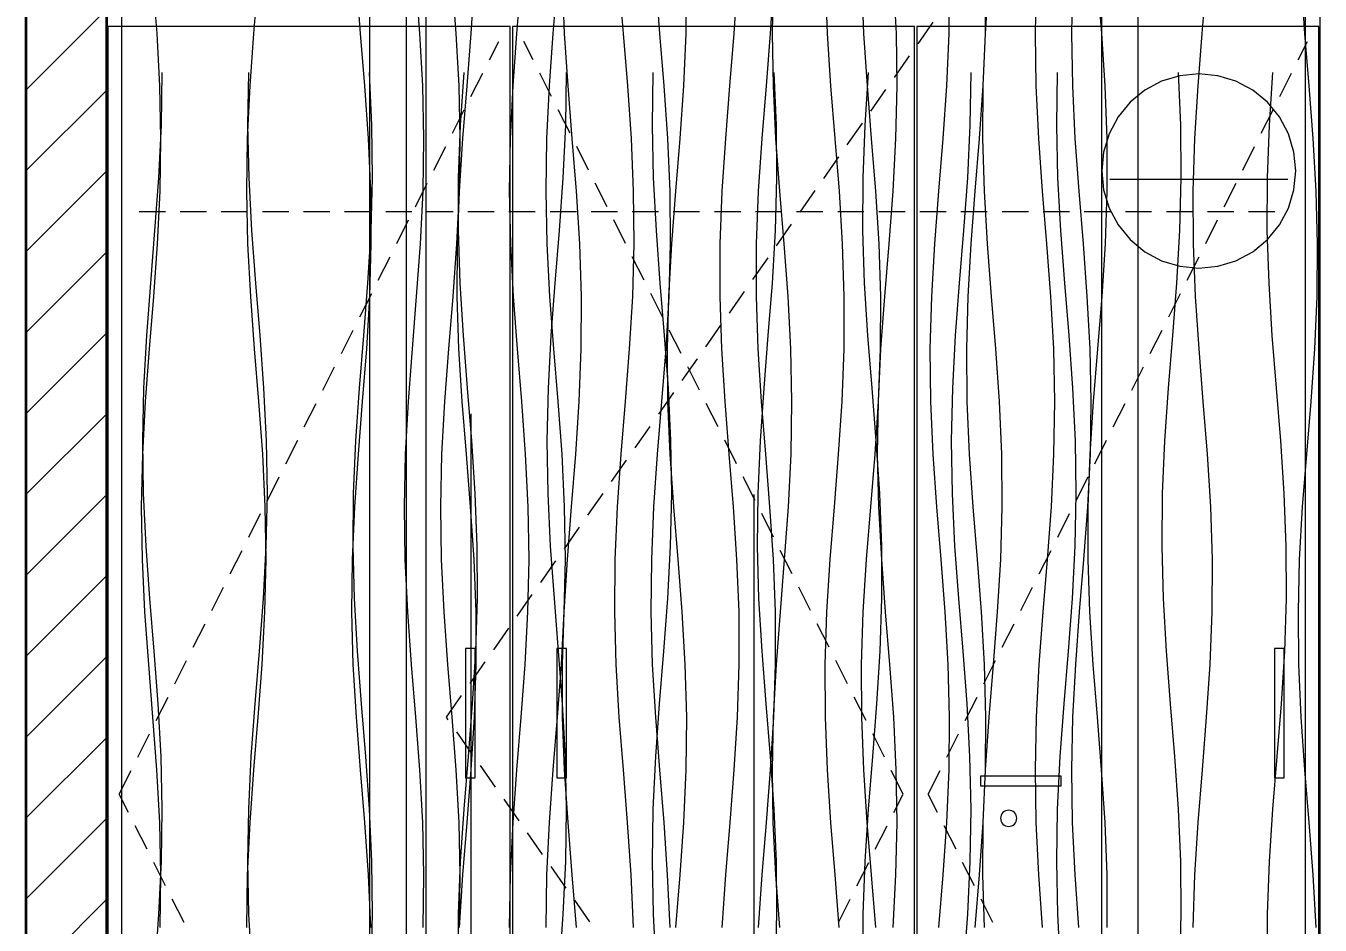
# Model space of a CAD drawing. Header units: millimetres. Extents: x -39780 to 216580, y 220 to 11660.
# Drawn here: x 82600 to 84200, y 2718 to 3829 of the extents above; entities that cross this region are included whole.
import ezdxf

# ---------------------------------------------------------------- set-up
doc = ezdxf.new("R2010")
doc.units = ezdxf.units.MM
for name, color, linetype, lineweight in [('DETAIL', 7, 'CONTINUOUS', 18), ('HATCH', 8, 'CONTINUOUS', 9), ('OPEN', 8, 'CONTINUOUS', 9), ('SYMBOL', 7, 'CONTINUOUS', 18), ('TAG', 7, 'CONTINUOUS', 13), ('WALL', 7, 'CONTINUOUS', 35), ('WOOD', 7, 'CONTINUOUS', 18)]:
    doc.layers.add(name, color=color, linetype=linetype, lineweight=lineweight)

msp = doc.modelspace()

# ---------------------------------------------------------------- linework, layer by layer
at = {"layer": 'DETAIL'}
for p, q in [((82718, 4232), (82718, 1930)), ((84182, 1930), (84182, 4232)), ((83095, 1870), (83095, 4080)), ((83155.5, 3060), (83143.5, 3060)), ((83143.5, 3060), (83143.5, 2900)), ((83155.5, 2900), (83155.5, 3060)), ((83268.5, 3060), (83256.5, 3060)), ((83256.5, 3060), (83256.5, 2900)), ((83268.5, 2900), (83268.5, 3060)), ((84155.5, 3060), (84143.5, 3060)), ((84143.5, 3060), (84143.5, 2900)), ((84155.5, 2900), (84155.5, 3060)), ((83143.5, 2900), (83155.5, 2900)), ((83256.5, 2900), (83268.5, 2900)), ((83880, 2902), (83780, 2902)), ((83780, 2902), (83780, 2890)), ((83880, 2890), (83880, 2902)), ((84143.5, 2900), (84155.5, 2900)), ((83780, 2890), (83880, 2890)), ((83805.2, 2852), (83805, 2850)), ((83805, 2850), (83805.2, 2848)), ((83805.8, 2853.8), (83805.2, 2852)), ((83805.2, 2848), (83805.8, 2846.2)), ((83806.7, 2855.6), (83805.8, 2853.8)), ((83807.9, 2857.1), (83806.7, 2855.6)), ((83809.4, 2858.3), (83807.9, 2857.1)), ((83811.2, 2859.2), (83809.4, 2858.3)), ((83813, 2859.8), (83811.2, 2859.2)), ((83815, 2860), (83813, 2859.8)), ((83817, 2859.8), (83815, 2860)), ((83818.8, 2859.2), (83817, 2859.8)), ((83820.6, 2858.3), (83818.8, 2859.2)), ((83822.1, 2857.1), (83820.6, 2858.3)), ((83823.3, 2855.6), (83822.1, 2857.1)), ((83824.2, 2853.8), (83823.3, 2855.6)), ((83824.8, 2852), (83824.2, 2853.8)), ((83824.2, 2846.2), (83824.8, 2848)), ((83825, 2850), (83824.8, 2852)), ((83824.8, 2848), (83825, 2850)), ((83805.8, 2846.2), (83806.7, 2844.4)), ((83806.7, 2844.4), (83807.9, 2842.9)), ((83807.9, 2842.9), (83809.4, 2841.7)), ((83809.4, 2841.7), (83811.2, 2840.8)), ((83811.2, 2840.8), (83813, 2840.2)), ((83813, 2840.2), (83815, 2840)), ((83815, 2840), (83817, 2840.2)), ((83817, 2840.2), (83818.8, 2840.8)), ((83818.8, 2840.8), (83820.6, 2841.7)), ((83820.6, 2841.7), (83822.1, 2842.9)), ((83822.1, 2842.9), (83823.3, 2844.4)), ((83823.3, 2844.4), (83824.2, 2846.2))]:
    msp.add_line(p, q, dxfattribs=at)
at = {"layer": 'HATCH'}
for p, q in [((82762.1, 3820), (82757.2, 3885)), ((82881.9, 3820), (82887.2, 3885)), ((83013.7, 3820), (83008.7, 3885)), ((83087.1, 3820), (83082.2, 3885)), ((83132.1, 3820), (83127.2, 3885)), ((83150.5, 3820), (83154.6, 3885)), ((83206.9, 3820), (83212.2, 3885)), ((83251.9, 3820), (83257.2, 3885)), ((83266, 3820), (83263.4, 3885)), ((83338.7, 3820), (83333.7, 3885)), ((83383.7, 3820), (83378.7, 3885)), ((83416.3, 3820), (83416.9, 3885)), ((83475.5, 3820), (83479.6, 3885)), ((83520.5, 3820), (83524.6, 3885)), ((83523, 3820), (83524.3, 3885)), ((83591, 3820), (83588.4, 3885)), ((83636, 3820), (83633.4, 3885)), ((83676.1, 3820), (83673, 3885)), ((83741.3, 3820), (83741.9, 3885)), ((83786.3, 3820), (83786.9, 3885)), ((83786.4, 3820), (83790.8, 3885)), ((83848, 3820), (83849.3, 3885)), ((83893, 3820), (83894.3, 3885)), ((83930, 3820), (83924.8, 3885)), ((84054.3, 3820), (84059.6, 3885)), ((84181.3, 3820), (84176.7, 3885)), ((82600, 3750), (82700, 3850)), ((82765.6, 3755), (82762.1, 3820)), ((82877.2, 3755), (82881.9, 3820)), ((83019, 3755), (83013.7, 3820)), ((83090.6, 3755), (83087.1, 3820)), ((83135.6, 3755), (83132.1, 3820)), ((83145.4, 3755), (83150.5, 3820)), ((83202.2, 3755), (83206.9, 3820)), ((83247.2, 3755), (83251.9, 3820)), ((83270.3, 3755), (83266, 3820)), ((83344, 3755), (83338.7, 3820)), ((83389, 3755), (83383.7, 3820)), ((83413.4, 3755), (83416.3, 3820)), ((83470.4, 3755), (83475.5, 3820)), ((83515.4, 3755), (83520.5, 3820)), ((83524.1, 3755), (83523, 3820)), ((83595.3, 3755), (83591, 3820)), ((83640.3, 3755), (83636, 3820)), ((83677, 3755), (83676.1, 3820)), ((83738.4, 3755), (83741.3, 3820)), ((83783.4, 3755), (83786.3, 3820)), ((83783.6, 3755), (83786.4, 3820)), ((83849.1, 3755), (83848, 3820)), ((83894.1, 3755), (83893, 3820)), ((83934.2, 3755), (83930, 3820)), ((84049.2, 3755), (84054.3, 3820)), ((84186.6, 3755), (84181.3, 3820)), ((82767.5, 3706.5), (82768.5, 3771.5)), ((82874.5, 3706.5), (82875.5, 3771.5)), ((83027.8, 3706.5), (83025, 3771.5)), ((83137.4, 3706.5), (83141.7, 3771.5)), ((83267.5, 3706.5), (83268.5, 3771.5)), ((83374.5, 3706.5), (83375.5, 3771.5)), ((83527.8, 3706.5), (83525, 3771.5)), ((83637.4, 3706.5), (83641.7, 3771.5)), ((83767.5, 3706.5), (83768.5, 3771.5)), ((83874.5, 3706.5), (83875.5, 3771.5)), ((84027.8, 3706.5), (84025, 3771.5)), ((84137.4, 3706.5), (84141.7, 3771.5)), ((82600, 3650), (82700, 3750)), ((82767, 3690), (82765.6, 3755)), ((82874, 3690), (82877.2, 3755)), ((83023.5, 3690), (83019, 3755)), ((83092, 3690), (83090.6, 3755)), ((83137, 3690), (83135.6, 3755)), ((83140.2, 3690), (83145.4, 3755)), ((83199, 3690), (83202.2, 3755)), ((83244, 3690), (83247.2, 3755)), ((83275.5, 3690), (83270.3, 3755)), ((83348.5, 3690), (83344, 3755)), ((83393.5, 3690), (83389, 3755)), ((83408.9, 3690), (83413.4, 3755)), ((83465.2, 3690), (83470.4, 3755)), ((83510.2, 3690), (83515.4, 3755)), ((83527.3, 3690), (83524.1, 3755)), ((83600.5, 3690), (83595.3, 3755)), ((83645.5, 3690), (83640.3, 3755)), ((83675.5, 3690), (83677, 3755)), ((83733.9, 3690), (83738.4, 3755)), ((83778.9, 3690), (83783.4, 3755)), ((83783.1, 3690), (83783.6, 3755)), ((83852.3, 3690), (83849.1, 3755)), ((83897.3, 3690), (83894.1, 3755)), ((83936.6, 3690), (83934.2, 3755)), ((84045.2, 3690), (84049.2, 3755)), ((84191.6, 3690), (84186.6, 3755)), ((82764.4, 3641.5), (82767.5, 3706.5)), ((82875.9, 3641.5), (82874.5, 3706.5)), ((83028.4, 3641.5), (83027.8, 3706.5)), ((83134.9, 3641.5), (83137.4, 3706.5)), ((83264.4, 3641.5), (83267.5, 3706.5)), ((83375.9, 3641.5), (83374.5, 3706.5)), ((83528.4, 3641.5), (83527.8, 3706.5)), ((83634.9, 3641.5), (83637.4, 3706.5)), ((83764.4, 3641.5), (83767.5, 3706.5)), ((83875.9, 3641.5), (83874.5, 3706.5)), ((84028.4, 3641.5), (84027.8, 3706.5)), ((84134.9, 3641.5), (84137.4, 3706.5)), ((82766, 3625), (82767, 3690)), ((82873, 3625), (82874, 3690)), ((83026.3, 3625), (83023.5, 3690)), ((83091, 3625), (83092, 3690)), ((83135.9, 3625), (83140.2, 3690)), ((83136, 3625), (83137, 3690)), ((83198, 3625), (83199, 3690)), ((83243, 3625), (83244, 3690)), ((83280.7, 3625), (83275.5, 3690)), ((83351.3, 3625), (83348.5, 3690)), ((83396.3, 3625), (83393.5, 3690)), ((83403.6, 3625), (83408.9, 3690)), ((83460.9, 3625), (83465.2, 3690)), ((83505.9, 3625), (83510.2, 3690)), ((83532, 3625), (83527.3, 3690)), ((83605.7, 3625), (83600.5, 3690)), ((83650.7, 3625), (83645.5, 3690)), ((83672, 3625), (83675.5, 3690)), ((83728.6, 3625), (83733.9, 3690)), ((83773.6, 3625), (83778.9, 3690)), ((83784.9, 3625), (83783.1, 3690)), ((83857, 3625), (83852.3, 3690)), ((83902, 3625), (83897.3, 3690)), ((83936.8, 3625), (83936.6, 3690)), ((84043.2, 3625), (84045.2, 3690)), ((84195.3, 3625), (84191.6, 3690)), ((82600, 3550), (82700, 3650)), ((82759.6, 3576.5), (82764.4, 3641.5)), ((82879.4, 3576.5), (82875.9, 3641.5)), ((83026.7, 3576.5), (83028.4, 3641.5)), ((83134.7, 3576.5), (83134.9, 3641.5)), ((83259.6, 3576.5), (83264.4, 3641.5)), ((83379.4, 3576.5), (83375.9, 3641.5)), ((83526.7, 3576.5), (83528.4, 3641.5)), ((83634.7, 3576.5), (83634.9, 3641.5)), ((83759.6, 3576.5), (83764.4, 3641.5)), ((83879.4, 3576.5), (83875.9, 3641.5)), ((84026.7, 3576.5), (84028.4, 3641.5)), ((84134.7, 3576.5), (84134.9, 3641.5)), ((82762.9, 3560), (82766, 3625)), ((82874.4, 3560), (82873, 3625)), ((83026.9, 3560), (83026.3, 3625)), ((83087.9, 3560), (83091, 3625)), ((83132.9, 3560), (83136, 3625)), ((83133.4, 3560), (83135.9, 3625)), ((83199.4, 3560), (83198, 3625)), ((83244.4, 3560), (83243, 3625)), ((83284.7, 3560), (83280.7, 3625)), ((83351.9, 3560), (83351.3, 3625)), ((83396.9, 3560), (83396.3, 3625)), ((83398.5, 3560), (83403.6, 3625)), ((83458.4, 3560), (83460.9, 3625)), ((83503.4, 3560), (83505.9, 3625)), ((83537.3, 3560), (83532, 3625)), ((83609.7, 3560), (83605.7, 3625)), ((83654.7, 3560), (83650.7, 3625)), ((83667.1, 3560), (83672, 3625)), ((83723.5, 3560), (83728.6, 3625)), ((83768.5, 3560), (83773.6, 3625)), ((83788.8, 3560), (83784.9, 3625)), ((83862.3, 3560), (83857, 3625)), ((83907.3, 3560), (83902, 3625)), ((83934.5, 3560), (83936.8, 3625)), ((84043.5, 3560), (84043.2, 3625)), ((84196.9, 3560), (84195.3, 3625)), ((82754.3, 3511.5), (82759.6, 3576.5)), ((82884.3, 3511.5), (82879.4, 3576.5)), ((83022.9, 3511.5), (83026.7, 3576.5)), ((83136.9, 3511.5), (83134.7, 3576.5)), ((83254.3, 3511.5), (83259.6, 3576.5)), ((83384.3, 3511.5), (83379.4, 3576.5)), ((83522.9, 3511.5), (83526.7, 3576.5)), ((83636.9, 3511.5), (83634.7, 3576.5)), ((83754.3, 3511.5), (83759.6, 3576.5)), ((83884.3, 3511.5), (83879.4, 3576.5)), ((84022.9, 3511.5), (84026.7, 3576.5)), ((84136.9, 3511.5), (84134.7, 3576.5)), ((82758.1, 3495), (82762.9, 3560)), ((82877.9, 3495), (82874.4, 3560)), ((83025.2, 3495), (83026.9, 3560)), ((83083.1, 3495), (83087.9, 3560)), ((83128.1, 3495), (83132.9, 3560)), ((83133.2, 3495), (83133.4, 3560)), ((83202.9, 3495), (83199.4, 3560)), ((83247.9, 3495), (83244.4, 3560)), ((83286.8, 3495), (83284.7, 3560)), ((83350.2, 3495), (83351.9, 3560)), ((83394.8, 3495), (83398.5, 3560)), ((83395.2, 3495), (83396.9, 3560)), ((83458.2, 3495), (83458.4, 3560)), ((83503.2, 3495), (83503.4, 3560)), ((83542.2, 3495), (83537.3, 3560)), ((83611.8, 3495), (83609.7, 3560)), ((83656.8, 3495), (83654.7, 3560)), ((83661.8, 3495), (83667.1, 3560)), ((83719.8, 3495), (83723.5, 3560)), ((83764.8, 3495), (83768.5, 3560)), ((83793.8, 3495), (83788.8, 3560)), ((83867.2, 3495), (83862.3, 3560)), ((83912.2, 3495), (83907.3, 3560)), ((83930.4, 3495), (83934.5, 3560)), ((84046, 3495), (84043.5, 3560)), ((84196.2, 3495), (84196.9, 3560)), ((82600, 3450), (82700, 3550)), ((82749.4, 3446.5), (82754.3, 3511.5)), ((82889.6, 3446.5), (82884.3, 3511.5)), ((83017.8, 3446.5), (83022.9, 3511.5)), ((83140.9, 3446.5), (83136.9, 3511.5)), ((83249.4, 3446.5), (83254.3, 3511.5)), ((83389.6, 3446.5), (83384.3, 3511.5)), ((83517.8, 3446.5), (83522.9, 3511.5)), ((83640.9, 3446.5), (83636.9, 3511.5)), ((83749.4, 3446.5), (83754.3, 3511.5)), ((83889.6, 3446.5), (83884.3, 3511.5)), ((84017.8, 3446.5), (84022.9, 3511.5)), ((84140.9, 3446.5), (84136.9, 3511.5)), ((82752.8, 3430), (82758.1, 3495)), ((82882.8, 3430), (82877.9, 3495)), ((83021.4, 3430), (83025.2, 3495)), ((83077.8, 3430), (83083.1, 3495)), ((83122.8, 3430), (83128.1, 3495)), ((83135.4, 3430), (83133.2, 3495)), ((83207.8, 3430), (83202.9, 3495)), ((83252.8, 3430), (83247.9, 3495)), ((83286.6, 3430), (83286.8, 3495)), ((83346.4, 3430), (83350.2, 3495)), ((83391.4, 3430), (83395.2, 3495)), ((83393.1, 3430), (83394.8, 3495)), ((83460.4, 3430), (83458.2, 3495)), ((83505.4, 3430), (83503.2, 3495)), ((83545.7, 3430), (83542.2, 3495)), ((83611.6, 3430), (83611.8, 3495)), ((83656.6, 3430), (83656.8, 3495)), ((83657.1, 3430), (83661.8, 3495)), ((83718.1, 3430), (83719.8, 3495)), ((83763.1, 3430), (83764.8, 3495)), ((83799.1, 3430), (83793.8, 3495)), ((83870.7, 3430), (83867.2, 3495)), ((83915.7, 3430), (83912.2, 3495)), ((83925.3, 3430), (83930.4, 3495)), ((84050.4, 3430), (84046, 3495)), ((84193.3, 3430), (84196.2, 3495)), ((82600, 3350), (82700, 3450)), ((82745.9, 3381.5), (82749.4, 3446.5)), ((82894.3, 3381.5), (82889.6, 3446.5)), ((83012.5, 3381.5), (83017.8, 3446.5)), ((83146.1, 3381.5), (83140.9, 3446.5)), ((83245.9, 3381.5), (83249.4, 3446.5)), ((83394.3, 3381.5), (83389.6, 3446.5)), ((83512.5, 3381.5), (83517.8, 3446.5)), ((83646.1, 3381.5), (83640.9, 3446.5)), ((83745.9, 3381.5), (83749.4, 3446.5)), ((83894.3, 3381.5), (83889.6, 3446.5)), ((84012.5, 3381.5), (84017.8, 3446.5)), ((84146.1, 3381.5), (84140.9, 3446.5)), ((82747.9, 3365), (82752.8, 3430)), ((82888.1, 3365), (82882.8, 3430)), ((83016.3, 3365), (83021.4, 3430)), ((83072.9, 3365), (83077.8, 3430)), ((83117.9, 3365), (83122.8, 3430)), ((83139.4, 3365), (83135.4, 3430)), ((83213.1, 3365), (83207.8, 3430)), ((83258.1, 3365), (83252.8, 3430)), ((83284.1, 3365), (83286.6, 3430)), ((83341.3, 3365), (83346.4, 3430)), ((83386.3, 3365), (83391.4, 3430)), ((83393.7, 3365), (83393.1, 3430)), ((83464.4, 3365), (83460.4, 3430)), ((83509.4, 3365), (83505.4, 3430)), ((83547, 3365), (83545.7, 3430)), ((83609.1, 3365), (83611.6, 3430)), ((83654, 3365), (83657.1, 3430)), ((83654.1, 3365), (83656.6, 3430)), ((83718.7, 3365), (83718.1, 3430)), ((83763.7, 3365), (83763.1, 3430)), ((83803.6, 3365), (83799.1, 3430)), ((83872, 3365), (83870.7, 3430)), ((83917, 3365), (83915.7, 3430)), ((83920, 3365), (83925.3, 3430)), ((84055.6, 3365), (84050.4, 3430)), ((84188.8, 3365), (84193.3, 3430)), ((82744.5, 3316.5), (82745.9, 3381.5)), ((82897.5, 3316.5), (82894.3, 3381.5)), ((83008, 3316.5), (83012.5, 3381.5)), ((83151.3, 3316.5), (83146.1, 3381.5)), ((83244.5, 3316.5), (83245.9, 3381.5)), ((83397.5, 3316.5), (83394.3, 3381.5)), ((83508, 3316.5), (83512.5, 3381.5)), ((83651.3, 3316.5), (83646.1, 3381.5)), ((83744.5, 3316.5), (83745.9, 3381.5)), ((83897.5, 3316.5), (83894.3, 3381.5)), ((84008, 3316.5), (84012.5, 3381.5)), ((84151.3, 3316.5), (84146.1, 3381.5)), ((82744.4, 3300), (82747.9, 3365)), ((82892.8, 3300), (82888.1, 3365)), ((83011, 3300), (83016.3, 3365)), ((83069.4, 3300), (83072.9, 3365)), ((83114.4, 3300), (83117.9, 3365)), ((83144.6, 3300), (83139.4, 3365)), ((83217.8, 3300), (83213.1, 3365)), ((83262.8, 3300), (83258.1, 3365)), ((83279.8, 3300), (83284.1, 3365)), ((83336, 3300), (83341.3, 3365)), ((83381, 3300), (83386.3, 3365)), ((83396.6, 3300), (83393.7, 3365)), ((83469.6, 3300), (83464.4, 3365)), ((83514.6, 3300), (83509.4, 3365)), ((83546, 3300), (83547, 3365)), ((83604.8, 3300), (83609.1, 3365)), ((83649.8, 3300), (83654.1, 3365)), ((83653, 3300), (83654, 3365)), ((83721.6, 3300), (83718.7, 3365)), ((83766.6, 3300), (83763.7, 3365)), ((83806.4, 3300), (83803.6, 3365)), ((83871, 3300), (83872, 3365)), ((83915.8, 3300), (83920, 3365)), ((83916, 3300), (83917, 3365)), ((84060.8, 3300), (84055.6, 3365)), ((84183.4, 3300), (84188.8, 3365)), ((82600, 3250), (82700, 3350)), ((82745.5, 3251.5), (82744.5, 3316.5)), ((82898.5, 3251.5), (82897.5, 3316.5)), ((83005.2, 3251.5), (83008, 3316.5)), ((83155.6, 3251.5), (83151.3, 3316.5)), ((83245.5, 3251.5), (83244.5, 3316.5)), ((83398.5, 3251.5), (83397.5, 3316.5)), ((83505.2, 3251.5), (83508, 3316.5)), ((83655.6, 3251.5), (83651.3, 3316.5)), ((83745.5, 3251.5), (83744.5, 3316.5)), ((83898.5, 3251.5), (83897.5, 3316.5)), ((84005.2, 3251.5), (84008, 3316.5)), ((84155.6, 3251.5), (84151.3, 3316.5)), ((82743, 3235), (82744.4, 3300)), ((82896, 3235), (82892.8, 3300)), ((83006.5, 3235), (83011, 3300)), ((83068, 3235), (83069.4, 3300)), ((83113, 3235), (83114.4, 3300)), ((83149.8, 3235), (83144.6, 3300)), ((83221, 3235), (83217.8, 3300)), ((83266, 3235), (83262.8, 3300)), ((83274.5, 3235), (83279.8, 3300)), ((83331.5, 3235), (83336, 3300)), ((83376.5, 3235), (83381, 3300)), ((83401.1, 3235), (83396.6, 3300)), ((83474.8, 3235), (83469.6, 3300)), ((83519.8, 3235), (83514.6, 3300)), ((83542.8, 3235), (83546, 3300)), ((83599.5, 3235), (83604.8, 3300)), ((83644.5, 3235), (83649.8, 3300)), ((83654.4, 3235), (83653, 3300)), ((83726.1, 3235), (83721.6, 3300)), ((83771.1, 3235), (83766.6, 3300)), ((83806.9, 3235), (83806.4, 3300)), ((83867.8, 3235), (83871, 3300)), ((83912.8, 3235), (83916, 3300)), ((83913.4, 3235), (83915.8, 3300)), ((84064.8, 3235), (84060.8, 3300)), ((84178.4, 3235), (84183.4, 3300)), ((82600, 3150), (82700, 3250)), ((82748.6, 3186.5), (82745.5, 3251.5)), ((82897.1, 3186.5), (82898.5, 3251.5)), ((83004.6, 3186.5), (83005.2, 3251.5)), ((83158.1, 3186.5), (83155.6, 3251.5)), ((83248.6, 3186.5), (83245.5, 3251.5)), ((83397.1, 3186.5), (83398.5, 3251.5)), ((83504.6, 3186.5), (83505.2, 3251.5)), ((83658.1, 3186.5), (83655.6, 3251.5)), ((83748.6, 3186.5), (83745.5, 3251.5)), ((83897.1, 3186.5), (83898.5, 3251.5)), ((84004.6, 3186.5), (84005.2, 3251.5)), ((84158.1, 3186.5), (84155.6, 3251.5)), ((82744, 3170), (82743, 3235)), ((82897, 3170), (82896, 3235)), ((83003.7, 3170), (83006.5, 3235)), ((83069, 3170), (83068, 3235)), ((83114, 3170), (83113, 3235)), ((83154.1, 3170), (83149.8, 3235)), ((83222, 3170), (83221, 3235)), ((83267, 3170), (83266, 3235)), ((83269.4, 3170), (83274.5, 3235)), ((83328.7, 3170), (83331.5, 3235)), ((83373.7, 3170), (83376.5, 3235)), ((83406.4, 3170), (83401.1, 3235)), ((83479.1, 3170), (83474.8, 3235)), ((83524.1, 3170), (83519.8, 3235)), ((83538, 3170), (83542.8, 3235)), ((83594.4, 3170), (83599.5, 3235)), ((83639.4, 3170), (83644.5, 3235)), ((83658, 3170), (83654.4, 3235)), ((83731.4, 3170), (83726.1, 3235)), ((83776.4, 3170), (83771.1, 3235)), ((83805.1, 3170), (83806.9, 3235)), ((83863, 3170), (83867.8, 3235)), ((83908, 3170), (83912.8, 3235)), ((83913.2, 3170), (83913.4, 3235)), ((84066.8, 3170), (84064.8, 3235)), ((84174.7, 3170), (84178.4, 3235)), ((82753.3, 3121.5), (82748.6, 3186.5)), ((82893.7, 3121.5), (82897.1, 3186.5)), ((83006.3, 3121.5), (83004.6, 3186.5)), ((83158.3, 3121.5), (83158.1, 3186.5)), ((83253.3, 3121.5), (83248.6, 3186.5)), ((83393.7, 3121.5), (83397.1, 3186.5)), ((83506.3, 3121.5), (83504.6, 3186.5)), ((83658.3, 3121.5), (83658.1, 3186.5)), ((83753.3, 3121.5), (83748.6, 3186.5)), ((83893.7, 3121.5), (83897.1, 3186.5)), ((84006.3, 3121.5), (84004.6, 3186.5)), ((84158.3, 3121.5), (84158.1, 3186.5)), ((82747.1, 3105), (82744, 3170)), ((82895.6, 3105), (82897, 3170)), ((83003.1, 3105), (83003.7, 3170)), ((83072.1, 3105), (83069, 3170)), ((83117.1, 3105), (83114, 3170)), ((83156.6, 3105), (83154.1, 3170)), ((83220.6, 3105), (83222, 3170)), ((83265.3, 3105), (83269.4, 3170)), ((83265.6, 3105), (83267, 3170)), ((83328.1, 3105), (83328.7, 3170)), ((83373.1, 3105), (83373.7, 3170)), ((83411.4, 3105), (83406.4, 3170)), ((83481.6, 3105), (83479.1, 3170)), ((83526.6, 3105), (83524.1, 3170)), ((83532.7, 3105), (83538, 3170)), ((83590.3, 3105), (83594.4, 3170)), ((83635.3, 3105), (83639.4, 3170)), ((83662.9, 3105), (83658, 3170)), ((83736.4, 3105), (83731.4, 3170)), ((83781.4, 3105), (83776.4, 3170)), ((83801.3, 3105), (83805.1, 3170)), ((83857.7, 3105), (83863, 3170)), ((83902.7, 3105), (83908, 3170)), ((83915.4, 3105), (83913.2, 3170)), ((84066.5, 3105), (84066.8, 3170)), ((84173.1, 3105), (84174.7, 3170)), ((82600, 3050), (82700, 3150)), ((82758.6, 3056.5), (82753.3, 3121.5)), ((82888.8, 3056.5), (82893.7, 3121.5)), ((83010.1, 3056.5), (83006.3, 3121.5)), ((83156.2, 3056.5), (83158.3, 3121.5)), ((83258.6, 3056.5), (83253.3, 3121.5)), ((83388.8, 3056.5), (83393.7, 3121.5)), ((83510.1, 3056.5), (83506.3, 3121.5)), ((83656.2, 3056.5), (83658.3, 3121.5)), ((83758.6, 3056.5), (83753.3, 3121.5)), ((83888.8, 3056.5), (83893.7, 3121.5)), ((84010.1, 3056.5), (84006.3, 3121.5)), ((84156.2, 3056.5), (84158.3, 3121.5)), ((82751.8, 3040), (82747.1, 3105)), ((82892.2, 3040), (82895.6, 3105)), ((83004.8, 3040), (83003.1, 3105)), ((83076.8, 3040), (83072.1, 3105)), ((83121.8, 3040), (83117.1, 3105)), ((83156.8, 3040), (83156.6, 3105)), ((83217.2, 3040), (83220.6, 3105)), ((83262.2, 3040), (83265.6, 3105)), ((83263.2, 3040), (83265.3, 3105)), ((83329.8, 3040), (83328.1, 3105)), ((83374.8, 3040), (83373.1, 3105)), ((83415.2, 3040), (83411.4, 3105)), ((83481.8, 3040), (83481.6, 3105)), ((83526.8, 3040), (83526.6, 3105)), ((83527.8, 3040), (83532.7, 3105)), ((83588.2, 3040), (83590.3, 3105)), ((83633.2, 3040), (83635.3, 3105)), ((83668.2, 3040), (83662.9, 3105)), ((83740.2, 3040), (83736.4, 3105)), ((83785.2, 3040), (83781.4, 3105)), ((83796.2, 3040), (83801.3, 3105)), ((83852.8, 3040), (83857.7, 3105)), ((83897.8, 3040), (83902.7, 3105)), ((83919.5, 3040), (83915.4, 3105)), ((84064, 3040), (84066.5, 3105)), ((84173.7, 3040), (84173.1, 3105)), ((82763.5, 2991.5), (82758.6, 3056.5)), ((82883.5, 2991.5), (82888.8, 3056.5)), ((83015.1, 2991.5), (83010.1, 3056.5)), ((83152.1, 2991.5), (83156.2, 3056.5)), ((83263.5, 2991.5), (83258.6, 3056.5)), ((83383.5, 2991.5), (83388.8, 3056.5)), ((83515.1, 2991.5), (83510.1, 3056.5)), ((83652.1, 2991.5), (83656.2, 3056.5)), ((83763.5, 2991.5), (83758.6, 3056.5)), ((83883.5, 2991.5), (83888.8, 3056.5)), ((84015.1, 2991.5), (84010.1, 3056.5)), ((84152.1, 2991.5), (84156.2, 3056.5)), ((82600, 2950), (82700, 3050)), ((82757.1, 2975), (82751.8, 3040)), ((82887.3, 2975), (82892.2, 3040)), ((83008.6, 2975), (83004.8, 3040)), ((83082.1, 2975), (83076.8, 3040)), ((83127.1, 2975), (83121.8, 3040)), ((83154.7, 2975), (83156.8, 3040)), ((83212.3, 2975), (83217.2, 3040)), ((83257.3, 2975), (83262.2, 3040)), ((83263.4, 2975), (83263.2, 3040)), ((83333.6, 2975), (83329.8, 3040)), ((83378.6, 2975), (83374.8, 3040)), ((83416.9, 2975), (83415.2, 3040)), ((83479.7, 2975), (83481.8, 3040)), ((83524.4, 2975), (83527.8, 3040)), ((83524.7, 2975), (83526.8, 3040)), ((83588.4, 2975), (83588.2, 3040)), ((83633.4, 2975), (83633.2, 3040)), ((83672.9, 2975), (83668.2, 3040)), ((83741.9, 2975), (83740.2, 3040)), ((83786.9, 2975), (83785.2, 3040)), ((83790.9, 2975), (83796.2, 3040)), ((83849.4, 2975), (83852.8, 3040)), ((83894.4, 2975), (83897.8, 3040)), ((83924.7, 2975), (83919.5, 3040)), ((84059.7, 2975), (84064, 3040)), ((84176.6, 2975), (84173.7, 3040)), ((82767.1, 2926.5), (82763.5, 2991.5)), ((82878.7, 2926.5), (82883.5, 2991.5)), ((83020.4, 2926.5), (83015.1, 2991.5)), ((83147, 2926.5), (83152.1, 2991.5)), ((83267.1, 2926.5), (83263.5, 2991.5)), ((83378.7, 2926.5), (83383.5, 2991.5)), ((83520.4, 2926.5), (83515.1, 2991.5)), ((83647, 2926.5), (83652.1, 2991.5)), ((83767.1, 2926.5), (83763.5, 2991.5)), ((83878.7, 2926.5), (83883.5, 2991.5)), ((84020.4, 2926.5), (84015.1, 2991.5)), ((84147, 2926.5), (84152.1, 2991.5)), ((82762, 2910), (82757.1, 2975)), ((82882, 2910), (82887.3, 2975)), ((83013.6, 2910), (83008.6, 2975)), ((83087, 2910), (83082.1, 2975)), ((83132, 2910), (83127.1, 2975)), ((83150.6, 2910), (83154.7, 2975)), ((83207, 2910), (83212.3, 2975)), ((83252, 2910), (83257.3, 2975)), ((83265.9, 2910), (83263.4, 2975)), ((83338.6, 2910), (83333.6, 2975)), ((83383.6, 2910), (83378.6, 2975)), ((83416.3, 2910), (83416.9, 2975)), ((83475.6, 2910), (83479.7, 2975)), ((83520.6, 2910), (83524.7, 2975)), ((83523, 2910), (83524.4, 2975)), ((83590.9, 2910), (83588.4, 2975)), ((83635.9, 2910), (83633.4, 2975)), ((83676, 2910), (83672.9, 2975)), ((83741.3, 2910), (83741.9, 2975)), ((83786.3, 2910), (83786.9, 2975)), ((83786.4, 2910), (83790.9, 2975)), ((83848, 2910), (83849.4, 2975)), ((83893, 2910), (83894.4, 2975)), ((83929.9, 2910), (83924.7, 2975)), ((84054.4, 2910), (84059.7, 2975)), ((84181.2, 2910), (84176.6, 2975)), ((82600, 2850), (82700, 2950)), ((82768.5, 2861.5), (82767.1, 2926.5)), ((82875.5, 2861.5), (82878.7, 2926.5)), ((83024.9, 2861.5), (83020.4, 2926.5)), ((83141.7, 2861.5), (83147, 2926.5)), ((83268.5, 2861.5), (83267.1, 2926.5)), ((83375.5, 2861.5), (83378.7, 2926.5)), ((83524.9, 2861.5), (83520.4, 2926.5)), ((83641.7, 2861.5), (83647, 2926.5)), ((83768.5, 2861.5), (83767.1, 2926.5)), ((83875.5, 2861.5), (83878.7, 2926.5)), ((84024.9, 2861.5), (84020.4, 2926.5)), ((84141.7, 2861.5), (84147, 2926.5)), ((82765.6, 2845), (82762, 2910)), ((82877.2, 2845), (82882, 2910)), ((83018.9, 2845), (83013.6, 2910)), ((83090.6, 2845), (83087, 2910)), ((83135.6, 2845), (83132, 2910)), ((83145.5, 2845), (83150.6, 2910)), ((83202.2, 2845), (83207, 2910)), ((83247.2, 2845), (83252, 2910)), ((83270.2, 2845), (83265.9, 2910)), ((83343.9, 2845), (83338.6, 2910)), ((83388.9, 2845), (83383.6, 2910)), ((83413.5, 2845), (83416.3, 2910)), ((83470.5, 2845), (83475.6, 2910)), ((83515.5, 2845), (83520.6, 2910)), ((83524, 2845), (83523, 2910)), ((83595.2, 2845), (83590.9, 2910)), ((83640.2, 2845), (83635.9, 2910)), ((83677, 2845), (83676, 2910)), ((83738.5, 2845), (83741.3, 2910)), ((83783.5, 2845), (83786.3, 2910)), ((83783.6, 2845), (83786.4, 2910)), ((83849, 2845), (83848, 2910)), ((83894, 2845), (83893, 2910)), ((83934.2, 2845), (83929.9, 2910)), ((84049.3, 2845), (84054.4, 2910)), ((84186.5, 2845), (84181.2, 2910)), ((82600, 2750), (82700, 2850)), ((82767.5, 2796.5), (82768.5, 2861.5)), ((82874.5, 2796.5), (82875.5, 2861.5)), ((83027.8, 2796.5), (83024.9, 2861.5)), ((83137.4, 2796.5), (83141.7, 2861.5)), ((83267.5, 2796.5), (83268.5, 2861.5)), ((83374.5, 2796.5), (83375.5, 2861.5)), ((83527.8, 2796.5), (83524.9, 2861.5)), ((83637.4, 2796.5), (83641.7, 2861.5)), ((83767.5, 2796.5), (83768.5, 2861.5)), ((83874.5, 2796.5), (83875.5, 2861.5)), ((84027.8, 2796.5), (84024.9, 2861.5)), ((84137.4, 2796.5), (84141.7, 2861.5)), ((82767, 2780), (82765.6, 2845)), ((82874, 2780), (82877.2, 2845)), ((83023.4, 2780), (83018.9, 2845)), ((83092, 2780), (83090.6, 2845)), ((83137, 2780), (83135.6, 2845)), ((83140.2, 2780), (83145.5, 2845)), ((83199, 2780), (83202.2, 2845)), ((83244, 2780), (83247.2, 2845)), ((83275.4, 2780), (83270.2, 2845)), ((83348.4, 2780), (83343.9, 2845)), ((83393.4, 2780), (83388.9, 2845)), ((83408.9, 2780), (83413.5, 2845)), ((83465.2, 2780), (83470.5, 2845)), ((83510.2, 2780), (83515.5, 2845)), ((83527.2, 2780), (83524, 2845)), ((83600.4, 2780), (83595.2, 2845)), ((83645.4, 2780), (83640.2, 2845)), ((83675.6, 2780), (83677, 2845)), ((83733.9, 2780), (83738.5, 2845)), ((83778.9, 2780), (83783.5, 2845)), ((83783.1, 2780), (83783.6, 2845)), ((83852.2, 2780), (83849, 2845)), ((83897.2, 2780), (83894, 2845)), ((83936.6, 2780), (83934.2, 2845)), ((84045.3, 2780), (84049.3, 2845)), ((84191.5, 2780), (84186.5, 2845)), ((82764.4, 2731.5), (82767.5, 2796.5)), ((82875.8, 2731.5), (82874.5, 2796.5)), ((83028.4, 2731.5), (83027.8, 2796.5)), ((83134.9, 2731.5), (83137.4, 2796.5)), ((83264.4, 2731.5), (83267.5, 2796.5)), ((83375.8, 2731.5), (83374.5, 2796.5)), ((83528.4, 2731.5), (83527.8, 2796.5)), ((83634.9, 2731.5), (83637.4, 2796.5)), ((83764.4, 2731.5), (83767.5, 2796.5)), ((83875.8, 2731.5), (83874.5, 2796.5)), ((84028.4, 2731.5), (84027.8, 2796.5)), ((84134.9, 2731.5), (84137.4, 2796.5)), ((82766, 2715), (82767, 2780)), ((82873, 2715), (82874, 2780)), ((83026.3, 2715), (83023.4, 2780)), ((83091, 2715), (83092, 2780)), ((83135.9, 2715), (83140.2, 2780)), ((83136, 2715), (83137, 2780)), ((83198, 2715), (83199, 2780)), ((83243, 2715), (83244, 2780)), ((83280.6, 2715), (83275.4, 2780)), ((83351.3, 2715), (83348.4, 2780)), ((83396.3, 2715), (83393.4, 2780)), ((83403.6, 2715), (83408.9, 2780)), ((83460.9, 2715), (83465.2, 2780)), ((83505.9, 2715), (83510.2, 2780)), ((83531.9, 2715), (83527.2, 2780)), ((83605.6, 2715), (83600.4, 2780)), ((83650.6, 2715), (83645.4, 2780)), ((83672.1, 2715), (83675.6, 2780)), ((83728.6, 2715), (83733.9, 2780)), ((83773.6, 2715), (83778.9, 2780)), ((83784.9, 2715), (83783.1, 2780)), ((83856.9, 2715), (83852.2, 2780)), ((83901.9, 2715), (83897.2, 2780)), ((83936.8, 2715), (83936.6, 2780)), ((84043.2, 2715), (84045.3, 2780)), ((84195.2, 2715), (84191.5, 2780)), ((82600, 2650), (82700, 2750)), ((82759.7, 2666.5), (82764.4, 2731.5)), ((82879.3, 2666.5), (82875.8, 2731.5)), ((83026.7, 2666.5), (83028.4, 2731.5)), ((83134.7, 2666.5), (83134.9, 2731.5)), ((83259.7, 2666.5), (83264.4, 2731.5)), ((83379.3, 2666.5), (83375.8, 2731.5)), ((83526.7, 2666.5), (83528.4, 2731.5)), ((83634.7, 2666.5), (83634.9, 2731.5)), ((83759.7, 2666.5), (83764.4, 2731.5)), ((83879.3, 2666.5), (83875.8, 2731.5)), ((84026.7, 2666.5), (84028.4, 2731.5)), ((84134.7, 2666.5), (84134.9, 2731.5))]:
    msp.add_line(p, q, dxfattribs=at)
at = {"layer": 'OPEN'}
for p, q in [((83702.9, 3807.2), (83721.5, 3833.7)), ((83173, 3787.2), (83184.5, 3810)), ((83227, 3787.2), (83215.5, 3810)), ((84173, 3787.2), (84184.5, 3810)), ((83673.8, 3765.6), (83692.4, 3792.1)), ((83150.1, 3741.8), (83164.7, 3770.8)), ((83249.9, 3741.8), (83235.3, 3770.8)), ((84150.1, 3741.8), (84164.7, 3770.8)), ((83644.6, 3723.9), (83663.2, 3750.5)), ((83127.2, 3696.5), (83141.9, 3725.4)), ((83272.8, 3696.5), (83258.1, 3725.4)), ((84127.2, 3696.5), (84141.9, 3725.4)), ((83615.5, 3682.3), (83634.1, 3708.9)), ((83104.4, 3651.1), (83119, 3680.1)), ((83295.6, 3651.1), (83281, 3680.1)), ((84104.4, 3651.1), (84119, 3680.1)), ((83586.3, 3640.7), (83604.9, 3667.3)), ((83081.5, 3605.7), (83096.1, 3634.7)), ((83318.5, 3605.7), (83303.9, 3634.7)), ((84081.5, 3605.7), (84096.1, 3634.7)), ((83557.2, 3599.1), (83575.8, 3625.7)), ((82740, 3600), (82772.5, 3600)), ((82790.8, 3600), (82823.3, 3600)), ((82841.6, 3600), (82874.1, 3600)), ((82892.4, 3600), (82924.9, 3600)), ((82943.2, 3600), (82975.7, 3600)), ((82994, 3600), (83026.5, 3600)), ((83044.8, 3600), (83077.3, 3600)), ((83095.6, 3600), (83128.1, 3600)), ((83146.4, 3600), (83178.9, 3600)), ((83197.2, 3600), (83229.7, 3600)), ((83248, 3600), (83280.5, 3600)), ((83298.8, 3600), (83331.3, 3600)), ((83349.6, 3600), (83382.1, 3600)), ((83400.4, 3600), (83432.9, 3600)), ((83451.2, 3600), (83483.7, 3600)), ((83502, 3600), (83534.5, 3600)), ((83552.8, 3600), (83585.3, 3600)), ((83603.6, 3600), (83636.1, 3600)), ((83654.4, 3600), (83686.9, 3600)), ((83705.2, 3600), (83737.7, 3600)), ((83756, 3600), (83788.5, 3600)), ((83806.8, 3600), (83839.3, 3600)), ((83857.6, 3600), (83890.1, 3600)), ((83908.4, 3600), (83940.9, 3600)), ((83959.2, 3600), (83991.7, 3600)), ((84010, 3600), (84042.5, 3600)), ((84060.8, 3600), (84093.3, 3600)), ((84111.6, 3600), (84144.1, 3600)), ((83058.6, 3560.4), (83073.2, 3589.4)), ((83341.4, 3560.4), (83326.8, 3589.4)), ((83528, 3557.5), (83546.6, 3584.1)), ((84058.6, 3560.4), (84073.2, 3589.4)), ((83035.7, 3515), (83050.4, 3544)), ((83364.3, 3515), (83349.6, 3544)), ((83498.9, 3515.9), (83517.5, 3542.5)), ((84035.7, 3515), (84050.4, 3544)), ((83012.9, 3469.7), (83027.5, 3498.6)), ((83387.1, 3469.7), (83372.5, 3498.6)), ((83469.7, 3474.3), (83488.4, 3500.9)), ((84012.9, 3469.7), (84027.5, 3498.6)), ((83440.6, 3432.7), (83459.2, 3459.3)), ((82990, 3424.3), (83004.6, 3453.3)), ((83410, 3424.3), (83395.4, 3453.3)), ((83990, 3424.3), (84004.6, 3453.3)), ((83411.4, 3391.1), (83430.1, 3417.7)), ((82967.1, 3378.9), (82981.7, 3407.9)), ((83432.9, 3378.9), (83418.3, 3407.9)), ((83967.1, 3378.9), (83981.7, 3407.9)), ((83382.3, 3349.5), (83400.9, 3376.1)), ((82944.2, 3333.6), (82958.9, 3362.6)), ((83455.8, 3333.6), (83441.1, 3362.6)), ((83944.2, 3333.6), (83958.9, 3362.6)), ((83353.2, 3307.9), (83371.8, 3334.4)), ((82921.4, 3288.2), (82936, 3317.2)), ((83478.6, 3288.2), (83464, 3317.2)), ((83921.4, 3288.2), (83936, 3317.2)), ((83324, 3266.3), (83342.6, 3292.8)), ((82898.5, 3242.9), (82913.1, 3271.8)), ((83501.5, 3242.9), (83486.9, 3271.8)), ((83898.5, 3242.9), (83913.1, 3271.8)), ((83294.9, 3224.6), (83313.5, 3251.2)), ((82875.6, 3197.5), (82890.2, 3226.5)), ((83524.4, 3197.5), (83509.8, 3226.5)), ((83875.6, 3197.5), (83890.2, 3226.5)), ((83265.7, 3183), (83284.3, 3209.6)), ((82852.7, 3152.2), (82867.4, 3181.1)), ((83236.6, 3141.4), (83255.2, 3168)), ((83547.3, 3152.2), (83532.6, 3181.1)), ((83852.7, 3152.2), (83867.4, 3181.1)), ((82829.9, 3106.8), (82844.5, 3135.8)), ((83207.4, 3099.8), (83226.1, 3126.4)), ((83570.1, 3106.8), (83555.5, 3135.8)), ((83829.9, 3106.8), (83844.5, 3135.8)), ((82807, 3061.4), (82821.6, 3090.4)), ((83593, 3061.4), (83578.4, 3090.4)), ((83807, 3061.4), (83821.6, 3090.4)), ((83178.3, 3058.2), (83196.9, 3084.8)), ((82784.1, 3016.1), (82798.7, 3045.1)), ((83149.1, 3016.6), (83167.8, 3043.2)), ((83615.9, 3016.1), (83601.3, 3045.1)), ((83784.1, 3016.1), (83798.7, 3045.1)), ((82761.2, 2970.7), (82775.9, 2999.7)), ((83120, 2975), (83138.6, 3001.6)), ((83638.8, 2970.7), (83624.1, 2999.7)), ((83761.2, 2970.7), (83775.9, 2999.7)), ((83122.2, 2971.8), (83120, 2975)), ((82738.4, 2925.4), (82753, 2954.3)), ((83151.4, 2930.2), (83132.8, 2956.8)), ((83661.6, 2925.4), (83647, 2954.3)), ((83738.4, 2925.4), (83753, 2954.3)), ((83180.5, 2888.6), (83161.9, 2915.2)), ((82715.5, 2880), (82730.1, 2909)), ((83684.5, 2880), (83669.9, 2909)), ((83715.5, 2880), (83730.1, 2909)), ((82727, 2857.2), (82715.5, 2880)), ((83673, 2857.2), (83684.5, 2880)), ((83727, 2857.2), (83715.5, 2880)), ((83209.7, 2847), (83191.1, 2873.6)), ((82749.9, 2811.8), (82735.3, 2840.8)), ((83650.1, 2811.8), (83664.7, 2840.8)), ((83749.9, 2811.8), (83735.3, 2840.8)), ((83238.8, 2805.4), (83220.2, 2832)), ((82772.8, 2766.5), (82758.1, 2795.4)), ((83268, 2763.8), (83249.3, 2790.4)), ((83627.2, 2766.5), (83641.9, 2795.4)), ((83772.8, 2766.5), (83758.1, 2795.4)), ((82795.6, 2721.1), (82781, 2750.1)), ((83297.1, 2722.2), (83278.5, 2748.7)), ((83604.4, 2721.1), (83619, 2750.1)), ((83795.6, 2721.1), (83781, 2750.1))]:
    msp.add_line(p, q, dxfattribs=at)
at = {"layer": 'SYMBOL'}
for p, q in [((84004.1, 3760.9), (83983.3, 3749.8)), ((84026.6, 3767.7), (84004.1, 3760.9)), ((84050, 3770), (84026.6, 3767.7)), ((84073.4, 3767.7), (84050, 3770)), ((84095.9, 3760.9), (84073.4, 3767.7)), ((84116.7, 3749.8), (84095.9, 3760.9)), ((83983.3, 3749.8), (83965.1, 3734.9)), ((84134.9, 3734.9), (84116.7, 3749.8)), ((83965.1, 3734.9), (83950.2, 3716.7)), ((84149.8, 3716.7), (84134.9, 3734.9)), ((83950.2, 3716.7), (83939.1, 3695.9)), ((84160.9, 3695.9), (84149.8, 3716.7)), ((83939.1, 3695.9), (83932.3, 3673.4)), ((84167.7, 3673.4), (84160.9, 3695.9)), ((83932.3, 3673.4), (83930, 3650)), ((84170, 3650), (84167.7, 3673.4)), ((83930, 3650), (83932.3, 3626.6)), ((84167.7, 3626.6), (84170, 3650)), ((83940, 3640), (84160, 3640)), ((83932.3, 3626.6), (83939.1, 3604.1)), ((84160.9, 3604.1), (84167.7, 3626.6)), ((83939.1, 3604.1), (83950.2, 3583.3)), ((84149.8, 3583.3), (84160.9, 3604.1)), ((83950.2, 3583.3), (83965.1, 3565.1)), ((84134.9, 3565.1), (84149.8, 3583.3)), ((83965.1, 3565.1), (83983.3, 3550.2)), ((84116.7, 3550.2), (84134.9, 3565.1)), ((83983.3, 3550.2), (84004.1, 3539.1)), ((84004.1, 3539.1), (84026.6, 3532.3)), ((84073.4, 3532.3), (84095.9, 3539.1)), ((84095.9, 3539.1), (84116.7, 3550.2)), ((84026.6, 3532.3), (84050, 3530)), ((84050, 3530), (84073.4, 3532.3))]:
    msp.add_line(p, q, dxfattribs=at)
at = {"layer": 'TAG'}
for p, q in [((83150, 3350), (83150, 980)), ((83500, 3250), (83500, 980))]:
    msp.add_line(p, q, dxfattribs=at)
at = {"layer": 'WALL'}
for p, q in [((82600, 4550), (82600, 1850)), ((82700, 1850), (82700, 4550))]:
    msp.add_line(p, q, dxfattribs=at)
at = {"layer": 'WOOD'}
for p, q in [((82700, 4250), (82700, 1850)), ((84200, 1850), (84200, 4250)), ((83025, 4140), (83025, 1850)), ((83975, 1850), (83975, 4140)), ((83070, 4100), (83070, 1850)), ((83930, 1850), (83930, 4100)), ((83198.5, 3828.5), (82701.5, 3828.5)), ((82701.5, 3828.5), (82701.5, 1931.5)), ((83198.5, 1931.5), (83198.5, 3828.5)), ((83698.5, 3828.5), (83201.5, 3828.5)), ((83201.5, 3828.5), (83201.5, 1931.5)), ((83698.5, 1931.5), (83698.5, 3828.5)), ((84198.5, 3828.5), (83701.5, 3828.5)), ((83701.5, 3828.5), (83701.5, 1931.5)), ((84198.5, 1931.5), (84198.5, 3828.5))]:
    msp.add_line(p, q, dxfattribs=at)

doc.saveas('drawing.dxf')
